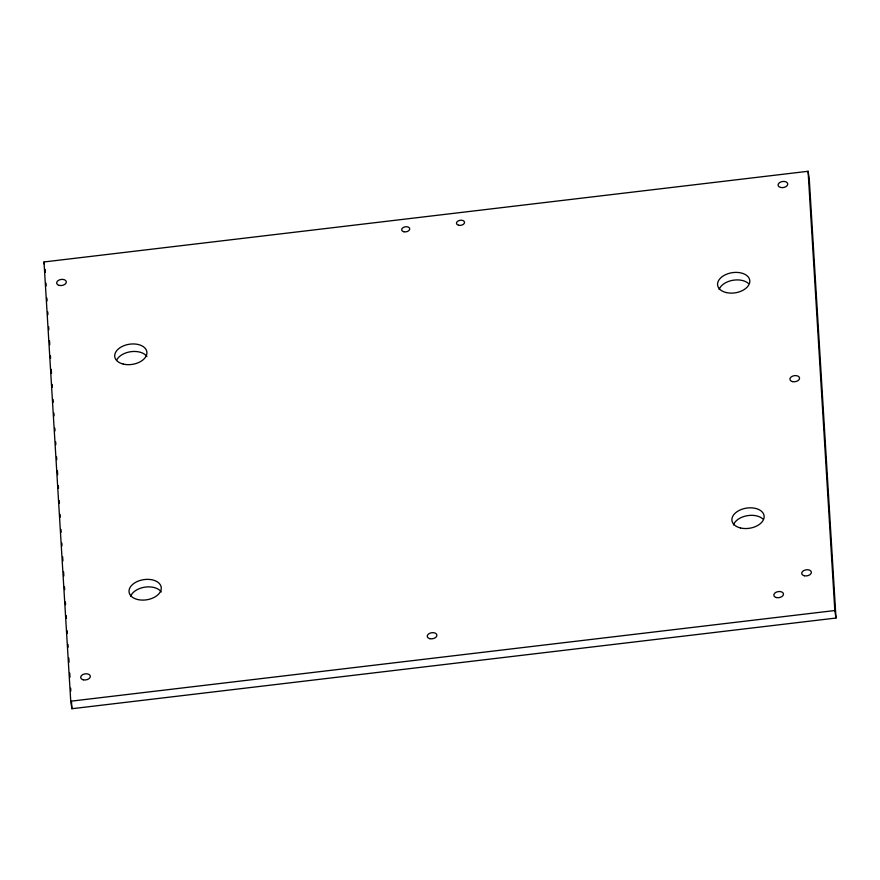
<?xml version="1.0" encoding="UTF-8"?>
<svg xmlns="http://www.w3.org/2000/svg" width="880" height="880" viewBox="0 0 880 880"><rect width="100%" height="100%" fill="white"/><g stroke="black" fill="none" stroke-linecap="round" stroke-linejoin="round"><path stroke-width="1.32" d="M44 261.965L808.082 171.281L809.259 178.794L836 618.035L71.918 708.719L70.741 701.206L44 261.965L44.396 264.462M70.741 701.206L834.823 610.533L808.082 171.281M834.823 610.533L836 618.035M45.177 269.467L45.342 272.206M46.013 283.151L46.178 285.89M46.926 298.21L47.091 300.938M47.762 311.894L47.927 314.622M48.675 326.942L48.84 329.681M49.511 340.626L49.753 344.729M50.424 355.674L50.589 358.413M51.26 369.358L51.502 373.461M52.173 384.417L52.338 387.145M53.086 399.465L53.251 402.204M53.922 413.149L54.087 415.888M54.835 428.197L55 430.936M55.671 441.881L55.836 444.62M56.584 456.94L56.76 459.668M57.42 470.624L57.673 474.727M58.333 485.672L58.509 488.411M59.257 500.72L59.422 503.459M60.082 514.404L60.258 517.143M61.006 529.463L61.171 532.202M61.831 543.147L62.007 545.886M62.667 556.831L62.92 560.934M63.591 571.879L63.833 575.982M64.504 586.927L64.669 589.666M65.417 601.986L65.582 604.725M66.253 615.67L66.418 618.409M67.166 630.718L67.331 633.457M68.002 644.402L68.167 647.141M68.838 658.086L69.08 662.189M69.751 673.134L70.004 677.248M70.664 688.193L70.829 690.932M71.5 701.877L71.918 708.719M733.469 524.898A16.247 10.186 -8.9 0 1 746.482 515.834A16.247 10.186 -8.9 0 1 762.85 518.936M116.622 360.129A16.247 10.186 -8.9 0 1 131.362 351.626A16.247 10.186 -8.9 0 1 146.916 356.532M719.136 289.476A16.247 10.186 -8.9 0 1 732.149 280.412A16.247 10.186 -8.9 0 1 748.517 283.514M130.581 596.453A16.247 10.186 -8.9 0 1 144.991 587.136A16.247 10.186 -8.9 0 1 161.249 591.954M83.237 679.811A4.873 3.058 -8.9 0 0 90.332 676.302A4.873 3.058 -8.9 0 0 82.918 674.52A4.873 3.058 -8.9 0 0 83.237 679.811M429.814 638.682A4.873 3.058 -8.9 0 0 436.909 635.173A4.873 3.058 -8.9 0 0 429.495 633.38A4.873 3.058 -8.9 0 0 429.814 638.682M59.224 285.406A4.873 3.058 -8.9 0 0 66.319 281.897A4.873 3.058 -8.9 0 0 58.905 280.104A4.873 3.058 -8.9 0 0 59.224 285.406M776.391 597.553A4.873 3.058 -8.9 0 0 783.486 594.044A4.873 3.058 -8.9 0 0 776.072 592.251A4.873 3.058 -8.9 0 0 776.391 597.553M780.659 187.473A4.873 3.058 -8.9 0 0 787.754 183.964A4.873 3.058 -8.9 0 0 780.329 182.171A4.873 3.058 -8.9 0 0 780.659 187.473M792.473 381.612A4.873 3.058 -8.9 0 0 799.568 378.103A4.873 3.058 -8.9 0 0 792.154 376.321A4.873 3.058 -8.9 0 0 792.473 381.612M740.498 527.967A16.247 10.186 -8.9 0 0 764.137 516.274A16.247 10.186 -8.9 0 0 739.42 510.312A16.247 10.186 -8.9 0 0 740.498 527.967M804.298 575.762A4.873 3.058 -8.9 0 0 811.382 572.253A4.873 3.058 -8.9 0 0 803.968 570.46A4.873 3.058 -8.9 0 0 804.298 575.762M123.277 364.089A16.247 10.186 -8.9 0 0 146.927 352.396A16.247 10.186 -8.9 0 0 122.21 346.445A16.247 10.186 -8.9 0 0 123.277 364.089M726.165 292.545A16.247 10.186 -8.9 0 0 749.804 280.852A16.247 10.186 -8.9 0 0 725.087 274.89A16.247 10.186 -8.9 0 0 726.165 292.545M137.61 599.511A16.247 10.186 -8.9 0 0 161.26 587.818A16.247 10.186 -8.9 0 0 136.543 581.856A16.247 10.186 -8.9 0 0 137.61 599.511M458.634 225.247A4.059 2.541 -8.9 0 0 464.541 222.321A4.059 2.541 -8.9 0 0 458.37 220.825A4.059 2.541 -8.9 0 0 458.634 225.247M403.821 231.748A4.059 2.541 -8.9 0 0 409.739 228.822A4.059 2.541 -8.9 0 0 403.557 227.337A4.059 2.541 -8.9 0 0 403.821 231.748"/></g></svg>
